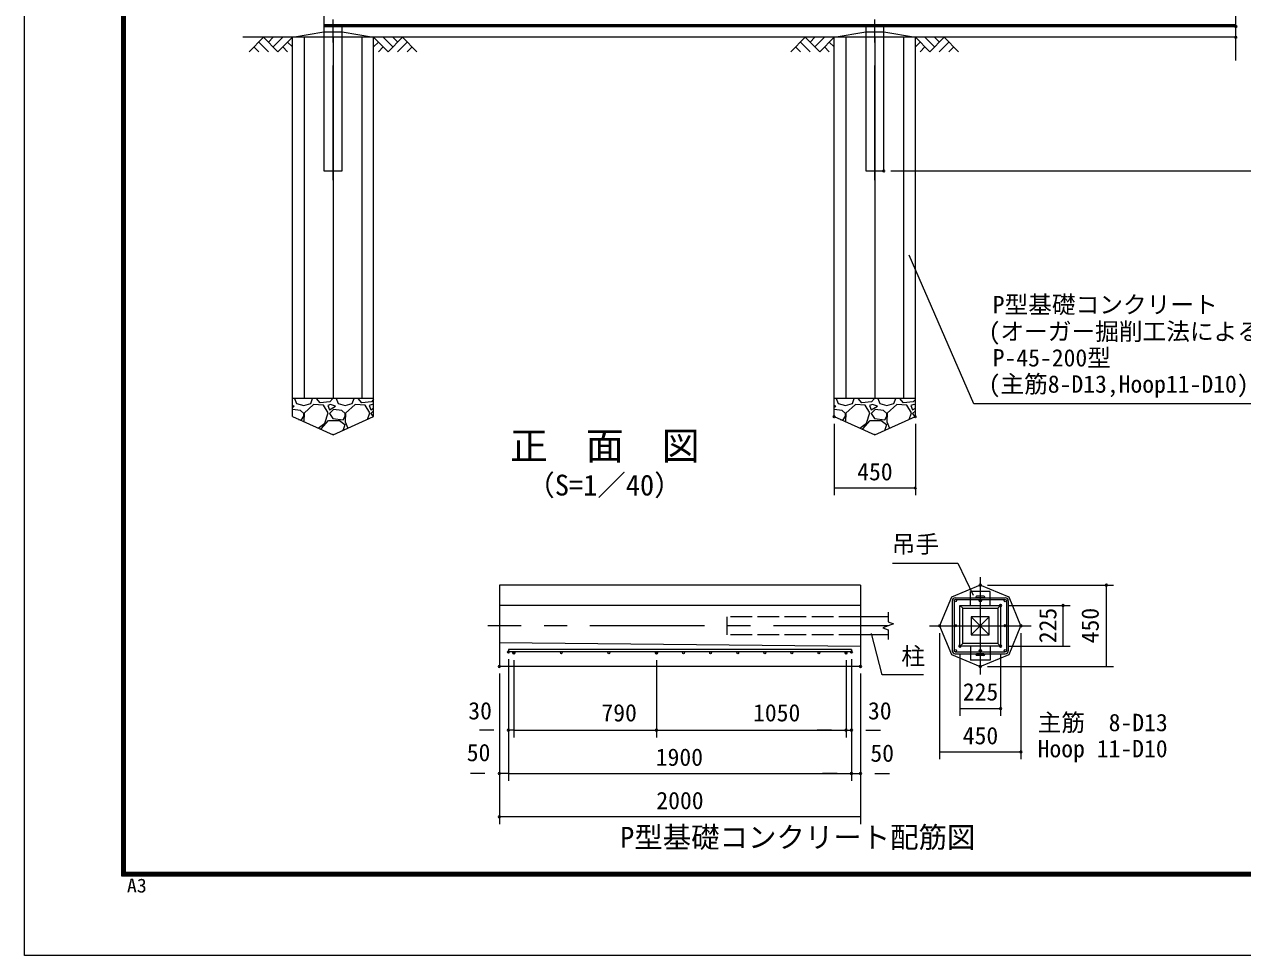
# Model space of a CAD drawing. Units: millimetres at full size. Extents: x -8400 to 8400, y -5940 to 5940.
# Drawn here: x -8400 to -1653, y -5940 to -785 of the extents above; entities that cross this region are included whole.
import ezdxf
from ezdxf.enums import TextEntityAlignment as Align

# ---------------------------------------------------------------- set-up
doc = ezdxf.new("R2010")
doc.units = ezdxf.units.MM
doc.header["$LTSCALE"] = 20
doc.header["$PDMODE"] = 32
doc.header["$PDSIZE"] = 10
doc.linetypes.add('DASHED', pattern=[7.5, 6, -1.5])
doc.linetypes.add('USER1', pattern=[50.8, 31.75, -6.35, 6.35, -6.35])
for name, color, linetype, lineweight in [('0-0_D-STR1', 1, 'Continuous', 18), ('0-1_D-BMK', 2, 'USER1', 13), ('0-2_D-BGD', 7, 'Continuous', 18), ('0-3_D-STR3', 3, 'Continuous', 13), ('0-4_D-STR-DIM', 7, 'Continuous', 13), ('0-5_0', 7, 'Continuous', 18), ('0-6_D-STR4', 7, 'Continuous', 18), ('0-8_D-STR-TXT', 7, 'Continuous', 13), ('0-9_D-DCR-HCH', 7, 'Continuous', 13), ('0-A_D-TTL-TXT', 7, 'Continuous', 13), ('0-C_D-TTL', 7, 'Continuous', 18)]:
    doc.layers.add(name, color=color, linetype=linetype, lineweight=lineweight)
doc.layers.add('0-7_Defpoints', color=253, linetype='Continuous')
doc.styles.add('ＭＳ ゴシック', font='')
doc.styles.get('ＭＳ ゴシック').set_extended_font_data('MS Gothic')

msp = doc.modelspace()

# ---------------------------------------------------------------- linework, layer by layer
at = {"layer": '0-0_D-STR1'}
for p, q in [((-6740.7, -792.39), (-1690.7, -792.39)), ((-6740.7, -796.39), (-1690.7, -796.39)), ((-3740.7, -796.39), (-3740.7, -1596.39)), ((-3616.6, -4064.09), (-3769.47, -4064.09)), ((-3056.02, -4064.09), (-3156.02, -4164.09)), ((-3156.02, -4064.09), (-3056.02, -4164.09)), ((-3616.6, -4164.09), (-3769.47, -4164.09))]:
    msp.add_line(p, q, dxfattribs=at)
at = {"layer": '0-0_D-STR1', "linetype": 'DASHED'}
for p, q in [((-4509.47, -4064.09), (-4509.47, -4164.09)), ((-3769.47, -4064.09), (-4509.47, -4064.09)), ((-3769.47, -4164.09), (-4509.47, -4164.09))]:
    msp.add_line(p, q, dxfattribs=at)
at = {"layer": '0-0_D-STR1'}
for points in [[(-6740.7, 4203.61), (-6740.7, -1596.39), (-6640.7, -1596.39), (-6640.7, -796.39)], [(-3740.7, -1596.39), (-3640.7, -1596.39), (-3640.7, -796.39)]]:
    msp.add_lwpolyline(points, dxfattribs=at)
msp.add_lwpolyline([(-3156.02, -4064.09), (-3156.02, -4164.09), (-3056.02, -4164.09), (-3056.02, -4064.09)], close=True, dxfattribs=at)
at = {"layer": '0-1_D-BMK'}
for p, q in [((-6690.7, -1647.39), (-6690.7, 4254.61)), ((-3690.7, -1647.39), (-3690.7, 4254.61)), ((-3106.02, -3844.95), (-3106.02, -4383.23)), ((-3616.6, -4114.09), (-5832.88, -4114.09)), ((-3387.42, -4114.09), (-2824.61, -4114.09))]:
    msp.add_line(p, q, dxfattribs=at)
at = {"layer": '0-2_D-BGD'}
for p, q in [((-1690.7, -856.39), (-7190.7, -856.39)), ((-6465.7, -2856.39), (-6915.7, -2856.39)), ((-3465.7, -2856.39), (-3915.7, -2856.39))]:
    msp.add_line(p, q, dxfattribs=at)
at = {"layer": '0-3_D-STR3'}
for p, q in [((-1690.7, -787.39), (-6740.7, -787.39)), ((-3261.02, -3975.59), (-3261.02, -4252.59)), ((-3251.02, -3975.59), (-3251.02, -4252.59)), ((-3244.52, -3959.09), (-2967.52, -3959.09)), ((-3244.52, -3969.09), (-2967.52, -3969.09)), ((-3051.02, -3924.59), (-3161.02, -3924.59)), ((-3161.02, -4001.59), (-3161.02, -3924.59)), ((-3085.52, -3950.09), (-3126.52, -3950.09)), ((-3085.52, -3959.09), (-3126.52, -3959.09)), ((-3051.02, -4001.59), (-3051.02, -3924.59)), ((-2961.02, -3975.59), (-2961.02, -4252.59)), ((-2951.02, -3975.59), (-2951.02, -4252.59)), ((-3819.47, -4246.09), (-5719.47, -4246.09)), ((-5719.47, -4246.09), (-5719.47, -4259.09)), ((-3819.47, -4246.09), (-3819.47, -4259.09)), ((-3161.02, -4226.59), (-3161.02, -4303.59)), ((-3051.02, -4226.59), (-3051.02, -4303.59)), ((-3819.47, -4259.09), (-5719.47, -4259.09)), ((-3244.52, -4259.09), (-2967.52, -4259.09)), ((-3244.52, -4269.09), (-2967.52, -4269.09)), ((-3051.02, -4303.59), (-3161.02, -4303.59)), ((-3085.52, -4269.09), (-3126.52, -4269.09)), ((-3085.52, -4278.09), (-3126.52, -4278.09))]:
    msp.add_line(p, q, dxfattribs=at)
for centre, radius in [((-3244.52, -3975.59), 6.5), ((-3106.02, -3975.59), 6.5), ((-2967.52, -3975.59), 6.5), ((-3244.52, -4114.09), 6.5), ((-2967.52, -4114.09), 6.5), ((-3244.52, -4252.59), 6.5), ((-3106.02, -4252.59), 6.5), ((-2967.52, -4252.59), 6.5), ((-5689.57, -4264.09), 5), ((-5426.07, -4264.09), 5), ((-5162.77, -4264.09), 5), ((-4899.47, -4264.09), 5), ((-4749.47, -4264.09), 5), ((-4599.47, -4264.09), 5), ((-4449.47, -4264.09), 5), ((-4299.47, -4264.09), 5), ((-4149.47, -4264.09), 5), ((-3999.47, -4264.09), 5), ((-3849.47, -4264.09), 5)]:
    msp.add_circle(centre, radius, dxfattribs=at)
for centre, radius, start, end in [((-3244.52, -3975.59), 16.5, 90, 180), ((-3126.52, -3954.59), 4.5, 90, 270), ((-3085.52, -3954.59), 4.5, 270, 90), ((-2967.52, -3975.59), 16.5, 0, 90), ((-3244.52, -4252.59), 16.5, 180, 270), ((-3126.52, -4273.59), 4.5, 90, 270), ((-3085.52, -4273.59), 4.5, 270, 90), ((-2967.52, -4252.59), 16.5, 270, 0)]:
    msp.add_arc(centre, radius, start, end, dxfattribs=at)
at = {"layer": '0-4_D-STR-DIM'}
for p, q in [((-1690.7, -983.98), (-1690.7, 177.96)), ((-3600.7, -1596.39), (-670.7, -1596.39)), ((-3600.7, -1596.39), (-430.7, -1596.39)), ((-3915.7, -2996.39), (-3915.7, -3391.26)), ((-3465.7, -2996.39), (-3465.7, -3391.26)), ((-3915.7, -3351.26), (-3465.7, -3351.26)), ((-3066.02, -3889.09), (-2367.7, -3889.09)), ((-2407.7, -4339.09), (-2407.7, -3889.09)), ((-3616.6, -4039.09), (-3616.6, -4092.28)), ((-2953.52, -4001.59), (-2607.7, -4001.59)), ((-2647.7, -4226.59), (-2647.7, -4001.59)), ((-3586.65, -4103.19), (-3646.55, -4124.99)), ((-3616.6, -4092.28), (-3586.65, -4103.19)), ((-3646.55, -4124.99), (-3616.6, -4135.89)), ((-3616.6, -4135.89), (-3616.6, -4189.09)), ((-3331.02, -4154.09), (-3331.02, -4852.41)), ((-2881.02, -4154.09), (-2881.02, -4852.41)), ((-2953.52, -4226.59), (-2607.7, -4226.59)), ((-5719.47, -4299.09), (-5719.47, -4731.64)), ((-5719.47, -4299.09), (-5719.47, -4971.64)), ((-5719.47, -4299.09), (-5719.47, -4971.64)), ((-5689.47, -4304.09), (-5689.47, -4731.64)), ((-5689.47, -4304.09), (-5689.47, -4731.64)), ((-4899.47, -4304.09), (-4899.47, -4731.64)), ((-4899.47, -4304.09), (-4899.47, -4731.64)), ((-3849.47, -4304.09), (-3849.47, -4731.64)), ((-3849.47, -4304.09), (-3849.47, -4731.64)), ((-3819.47, -4299.09), (-3819.47, -4971.64)), ((-3819.47, -4299.09), (-3819.47, -4971.64)), ((-3819.47, -4299.09), (-3819.47, -4731.64)), ((-3218.52, -4266.59), (-3218.52, -4612.41)), ((-2993.52, -4266.59), (-2993.52, -4612.41)), ((-5769.47, -4379.09), (-5769.47, -4971.64)), ((-5769.47, -4379.09), (-5769.47, -5211.64)), ((-3769.47, -4379.09), (-3769.47, -4971.64)), ((-3769.47, -4379.09), (-3769.47, -5211.64)), ((-3066.02, -4339.09), (-2367.7, -4339.09)), ((-3218.52, -4572.41), (-2993.52, -4572.41)), ((-5799.47, -4691.64), (-5879.47, -4691.64)), ((-5689.47, -4691.64), (-5719.47, -4691.64)), ((-5689.47, -4691.64), (-4899.47, -4691.64)), ((-5609.47, -4691.64), (-5529.47, -4691.64)), ((-4899.47, -4691.64), (-3849.47, -4691.64)), ((-3929.47, -4691.64), (-4009.47, -4691.64)), ((-3849.47, -4691.64), (-3819.47, -4691.64)), ((-3739.47, -4691.64), (-3659.47, -4691.64)), ((-3331.02, -4812.41), (-2881.02, -4812.41)), ((-5849.47, -4931.64), (-5929.47, -4931.64)), ((-5719.47, -4931.64), (-5769.47, -4931.64)), ((-5719.47, -4931.64), (-3819.47, -4931.64)), ((-5639.47, -4931.64), (-5559.47, -4931.64)), ((-3899.47, -4931.64), (-3979.47, -4931.64)), ((-3819.47, -4931.64), (-3769.47, -4931.64)), ((-3689.47, -4931.64), (-3609.47, -4931.64)), ((-3769.47, -5171.64), (-5769.47, -5171.64))]:
    msp.add_line(p, q, dxfattribs=at)
at = {"layer": '0-5_0'}
for p, q in [((-3769.47, -4001.59), (-5769.47, -4001.59)), ((-5769.47, -4206.59), (-3769.47, -4226.59))]:
    msp.add_line(p, q, dxfattribs=at)
at = {"layer": '0-6_D-STR4'}
for p, q in [((-6915.7, -2956.39), (-6915.7, -856.39)), ((-6849.8, -856.39), (-6849.8, -2856.39)), ((-6690.7, -856.39), (-6690.7, -2856.39)), ((-6531.6, -856.39), (-6531.6, -2856.39)), ((-6465.7, -2956.39), (-6465.7, -856.39)), ((-3915.7, -2956.39), (-3915.7, -856.39)), ((-3849.8, -856.39), (-3849.8, -2856.39)), ((-3690.7, -856.39), (-3690.7, -2856.39)), ((-3531.6, -856.39), (-3531.6, -2856.39)), ((-3465.7, -2956.39), (-3465.7, -856.39)), ((-3769.47, -3889.09), (-5769.47, -3889.09)), ((-5769.47, -3889.09), (-5769.47, -4339.09)), ((-3769.47, -3889.09), (-3769.47, -4339.09)), ((-3218.52, -4001.59), (-3203.52, -4016.59)), ((-2993.52, -4001.59), (-3008.52, -4016.59)), ((-3203.52, -4211.59), (-3218.52, -4226.59)), ((-3008.52, -4211.59), (-2993.52, -4226.59)), ((-3769.47, -4339.09), (-5769.47, -4339.09))]:
    msp.add_line(p, q, dxfattribs=at)
for points in [[(-6915.7, -856.39), (-6740.7, -826.39), (-6640.7, -826.39), (-6465.7, -856.39)], [(-3915.7, -856.39), (-3740.7, -826.39), (-3640.7, -826.39), (-3465.7, -856.39)], [(-6915.7, -2956.39), (-6690.7, -3056.39), (-6465.7, -2956.39)], [(-3915.7, -2956.39), (-3690.7, -3056.39), (-3465.7, -2956.39)]]:
    msp.add_lwpolyline(points, dxfattribs=at)
for points in [[(-3106.02, -3889.09), (-3265.11, -3954.99), (-3331.02, -4114.09), (-3265.11, -4273.19), (-3106.02, -4339.09), (-2946.92, -4273.19), (-2881.02, -4114.09), (-2946.92, -3954.99)], [(-3218.52, -4226.59), (-3218.52, -4001.59), (-2993.52, -4001.59), (-2993.52, -4226.59)], [(-3203.52, -4211.59), (-3203.52, -4016.59), (-3008.52, -4016.59), (-3008.52, -4211.59)]]:
    msp.add_lwpolyline(points, close=True, dxfattribs=at)
at = {"layer": '0-7_Defpoints'}
for p in [(-1690.7, -796.39), (-1690.7, -856.39), (-3640.7, -1596.39), (-3915.7, -2956.39), (-3465.7, -2956.39), (-3465.7, -3351.26), (-3106.02, -3889.09), (-2407.7, -3889.09), (-2993.52, -4001.59), (-2647.7, -4001.59), (-3331.02, -4114.09), (-2881.02, -4114.09), (-3218.52, -4226.59), (-2993.52, -4226.59), (-2993.52, -4226.59), (-5719.47, -4259.09), (-5689.47, -4264.09), (-4899.47, -4264.09), (-3849.47, -4264.09), (-3819.47, -4259.09), (-5769.47, -4339.09), (-3769.47, -4339.09), (-3106.02, -4339.09), (-2993.52, -4572.41), (-5719.47, -4691.64), (-4899.47, -4691.64), (-3849.47, -4691.64), (-3819.47, -4691.64), (-2881.02, -4812.41), (-5769.47, -4931.64), (-3819.47, -4931.64), (-3769.47, -4931.64), (-5769.47, -5171.64)]:
    msp.add_point(p, dxfattribs=at)
at = {"layer": '0-8_D-STR-TXT'}
for points in [[(-1531.16, -2885.72), (-3142.14, -2885.72), (-3500.41, -2062.36)], [(-3592.14, -3767.77), (-3230.4, -3767.77), (-3146.14, -3944.75)], [(-3420.47, -4386.08), (-3649.22, -4386.08), (-3708.44, -4157.3)]]:
    msp.add_lwpolyline(points, dxfattribs=at)
at = {"layer": '0-9_D-DCR-HCH'}
for p, q in [((-7075.33, -856.39), (-7155.15, -936.21)), ((-7075.33, -856.39), (-6995.52, -936.21)), ((-7048.73, -883), (-7022.12, -856.39)), ((-7022.12, -909.6), (-6968.91, -856.39)), ((-6995.52, -936.21), (-6915.7, -856.39)), ((-6385.88, -936.21), (-6465.7, -856.39)), ((-6359.27, -909.6), (-6412.49, -856.39)), ((-6306.06, -856.39), (-6385.88, -936.21)), ((-6332.53, -883.14), (-6359.27, -856.39)), ((-6306.06, -856.39), (-6226.24, -936.21)), ((-4075.33, -856.39), (-4155.15, -936.21)), ((-4075.33, -856.39), (-3995.52, -936.21)), ((-4048.73, -883), (-4022.12, -856.39)), ((-4022.12, -909.6), (-3968.91, -856.39)), ((-3995.52, -936.21), (-3915.7, -856.39)), ((-3385.88, -936.21), (-3465.7, -856.39)), ((-3359.27, -909.6), (-3412.49, -856.39)), ((-3306.06, -856.39), (-3385.88, -936.21)), ((-3332.53, -883.14), (-3359.27, -856.39)), ((-3306.06, -856.39), (-3226.24, -936.21)), ((-7128.55, -909.6), (-7101.82, -936.21)), ((-7101.94, -883), (-7048.48, -936.21)), ((-6968.91, -909.6), (-6942.18, -936.21)), ((-6942.3, -883), (-6915.7, -909.48)), ((-6439.09, -883), (-6465.7, -909.48)), ((-6412.49, -909.6), (-6439.21, -936.21)), ((-6279.46, -883), (-6332.91, -936.21)), ((-6252.85, -909.6), (-6279.58, -936.21)), ((-4128.55, -909.6), (-4101.82, -936.21)), ((-4101.94, -883), (-4048.48, -936.21)), ((-3968.91, -909.6), (-3942.18, -936.21)), ((-3942.3, -883), (-3915.7, -909.48)), ((-3439.09, -883), (-3465.7, -909.48)), ((-3412.49, -909.6), (-3439.21, -936.21)), ((-3279.46, -883), (-3332.91, -936.21)), ((-3252.85, -909.6), (-3279.58, -936.21)), ((-6906.09, -2897.75), (-6915.7, -2894.54)), ((-6915.7, -2903.51), (-6906.09, -2897.75)), ((-6904.1, -2856.39), (-6892.29, -2883.95)), ((-6892.29, -2883.95), (-6853.19, -2895.45)), ((-6853.19, -2895.45), (-6814.09, -2883.95)), ((-6797.99, -2888.55), (-6850.89, -2936.85)), ((-6814.09, -2883.95), (-6804.25, -2856.39)), ((-6742.79, -2893.15), (-6797.99, -2888.55)), ((-6761.19, -2879.35), (-6782.23, -2856.39)), ((-6708.29, -2874.75), (-6761.19, -2879.35)), ((-6717.49, -2934.55), (-6742.79, -2893.15)), ((-6703.69, -2888.55), (-6719.79, -2895.45)), ((-6719.79, -2895.45), (-6710.59, -2918.45)), ((-6710.59, -2918.45), (-6676.09, -2897.75)), ((-6691.77, -2856.39), (-6708.29, -2874.75)), ((-6676.09, -2897.75), (-6703.69, -2888.55)), ((-6674.1, -2856.39), (-6662.29, -2883.95)), ((-6662.29, -2883.95), (-6623.19, -2895.45)), ((-6623.19, -2895.45), (-6584.09, -2883.95)), ((-6567.99, -2888.55), (-6620.89, -2936.85)), ((-6584.09, -2883.95), (-6574.25, -2856.39)), ((-6512.79, -2893.15), (-6567.99, -2888.55)), ((-6531.19, -2879.35), (-6552.23, -2856.39)), ((-6478.29, -2874.75), (-6531.19, -2879.35)), ((-6487.49, -2934.55), (-6512.79, -2893.15)), ((-6473.69, -2888.55), (-6489.79, -2895.45)), ((-6489.79, -2895.45), (-6480.59, -2918.45)), ((-6465.7, -2860.76), (-6478.29, -2874.75)), ((-6465.7, -2891.21), (-6473.69, -2888.55)), ((-3906.09, -2897.75), (-3915.7, -2894.54)), ((-3915.7, -2903.51), (-3906.09, -2897.75)), ((-3904.1, -2856.39), (-3892.29, -2883.95)), ((-3892.29, -2883.95), (-3853.19, -2895.45)), ((-3853.19, -2895.45), (-3814.09, -2883.95)), ((-3797.99, -2888.55), (-3850.89, -2936.85)), ((-3814.09, -2883.95), (-3804.25, -2856.39)), ((-3742.79, -2893.15), (-3797.99, -2888.55)), ((-3761.19, -2879.35), (-3782.23, -2856.39)), ((-3708.29, -2874.75), (-3761.19, -2879.35)), ((-3717.49, -2934.55), (-3742.79, -2893.15)), ((-3703.69, -2888.55), (-3719.79, -2895.45)), ((-3719.79, -2895.45), (-3710.59, -2918.45)), ((-3710.59, -2918.45), (-3676.09, -2897.75)), ((-3691.77, -2856.39), (-3708.29, -2874.75)), ((-3676.09, -2897.75), (-3703.69, -2888.55)), ((-3674.1, -2856.39), (-3662.29, -2883.95)), ((-3662.29, -2883.95), (-3623.19, -2895.45)), ((-3623.19, -2895.45), (-3584.09, -2883.95)), ((-3567.99, -2888.55), (-3620.89, -2936.85)), ((-3584.09, -2883.95), (-3574.25, -2856.39)), ((-3512.79, -2893.15), (-3567.99, -2888.55)), ((-3531.19, -2879.35), (-3552.23, -2856.39)), ((-3478.29, -2874.75), (-3531.19, -2879.35)), ((-3487.49, -2934.55), (-3512.79, -2893.15)), ((-3473.69, -2888.55), (-3489.79, -2895.45)), ((-3489.79, -2895.45), (-3480.59, -2918.45)), ((-3465.7, -2860.76), (-3478.29, -2874.75)), ((-3465.7, -2891.21), (-3473.69, -2888.55)), ((-6871.59, -2923.05), (-6915.7, -2916.43)), ((-6853.19, -2939.15), (-6871.59, -2923.05)), ((-6864.69, -2973.65), (-6853.19, -2952.95)), ((-6853.19, -2952.95), (-6853.19, -2939.15)), ((-6850.89, -2936.85), (-6853.14, -2984.19)), ((-6735.89, -2992.05), (-6717.49, -2934.55)), ((-6687.59, -2916.15), (-6710.59, -2939.15)), ((-6710.59, -2939.15), (-6692.19, -2966.75)), ((-6692.19, -2966.75), (-6634.69, -2973.65)), ((-6641.59, -2923.05), (-6687.59, -2916.15)), ((-6623.19, -2939.15), (-6641.59, -2923.05)), ((-6634.69, -2973.65), (-6623.19, -2952.95)), ((-6620.89, -2936.85), (-6623.19, -2985.15)), ((-6623.19, -2952.95), (-6623.19, -2939.15)), ((-6499.25, -2971.3), (-6487.49, -2934.55)), ((-6480.59, -2918.45), (-6465.7, -2909.51)), ((-6465.7, -2924.26), (-6480.59, -2939.15)), ((-6480.59, -2939.15), (-6468.32, -2957.55)), ((-3871.59, -2923.05), (-3915.7, -2916.43)), ((-3853.19, -2939.15), (-3871.59, -2923.05)), ((-3864.69, -2973.65), (-3853.19, -2952.95)), ((-3853.19, -2952.95), (-3853.19, -2939.15)), ((-3850.89, -2936.85), (-3853.14, -2984.19)), ((-3735.89, -2992.05), (-3717.49, -2934.55)), ((-3687.59, -2916.15), (-3710.59, -2939.15)), ((-3710.59, -2939.15), (-3692.19, -2966.75)), ((-3692.19, -2966.75), (-3634.69, -2973.65)), ((-3641.59, -2923.05), (-3687.59, -2916.15)), ((-3623.19, -2939.15), (-3641.59, -2923.05)), ((-3634.69, -2973.65), (-3623.19, -2952.95)), ((-3620.89, -2936.85), (-3623.19, -2985.15)), ((-3623.19, -2952.95), (-3623.19, -2939.15)), ((-3499.25, -2971.3), (-3487.49, -2934.55)), ((-3480.59, -2918.45), (-3465.7, -2909.51)), ((-3465.7, -2924.26), (-3480.59, -2939.15)), ((-3480.59, -2939.15), (-3468.32, -2957.55)), ((-6881.38, -2971.64), (-6864.69, -2973.65)), ((-6772.25, -3020.14), (-6735.89, -2992.05)), ((-6756.59, -3024.25), (-6715.19, -2978.25)), ((-6754.33, -3028.11), (-6756.59, -3024.25)), ((-6715.19, -2978.25), (-6655.39, -2978.25)), ((-6655.39, -2978.25), (-6625.49, -2998.95)), ((-6634.69, -3031.15), (-6639.11, -3033.46)), ((-6625.49, -2998.95), (-6634.69, -3031.15)), ((-6623.19, -2985.15), (-6608.56, -3019.88)), ((-3881.38, -2971.64), (-3864.69, -2973.65)), ((-3772.25, -3020.14), (-3735.89, -2992.05)), ((-3756.59, -3024.25), (-3715.19, -2978.25)), ((-3754.33, -3028.11), (-3756.59, -3024.25)), ((-3715.19, -2978.25), (-3655.39, -2978.25)), ((-3655.39, -2978.25), (-3625.49, -2998.95)), ((-3634.69, -3031.15), (-3639.11, -3033.46)), ((-3625.49, -2998.95), (-3634.69, -3031.15)), ((-3623.19, -2985.15), (-3608.56, -3019.88)), ((-6689.63, -3055.91), (-6692.24, -3055.71)), ((-3689.63, -3055.91), (-3692.24, -3055.71))]:
    msp.add_line(p, q, dxfattribs=at)
at = {"layer": '0-C_D-TTL', "color": 2}
msp.add_lwpolyline([(-8400, 5940), (8400, 5940), (8400, -5940), (-8400, -5940)], close=True, dxfattribs=at)
at = {"layer": '0-C_D-TTL'}
for points in [[(-7860, 5500), (7860, 5500), (7860, -5500), (-7860, -5500)], [(-7855, 5495), (7855, 5495), (7855, -5495), (-7855, -5495)], [(-7850, 5490), (7850, 5490), (7850, -5490), (-7850, -5490)], [(-7845, 5485), (7845, 5485), (7845, -5485), (-7845, -5485)], [(-7840, 5480), (7840, 5480), (7840, -5480), (-7840, -5480)]]:
    msp.add_lwpolyline(points, close=True, dxfattribs=at)

# ---------------------------------------------------------------- texts
at = {"layer": '0-4_D-STR-DIM', "style": 'ＭＳ ゴシック'}
for s, p in [('450', (-3787.7, -3337.76)), ('225', (-3202.75, -4556.54)), ('30', (-5941.48, -4661.2)), ('790', (-5204.19, -4672.29)), ('1050', (-4364.42, -4672.29)), ('30', (-3727.98, -4661.2)), ('450', (-3203.02, -4798.91)), ('50', (-5950.02, -4892.64)), ('50', (-3714.69, -4895.73)), ('1900', (-4903.31, -4918.14)), ('2000', (-4900.01, -5158.14))]:
    msp.add_text(s, height=96.19, dxfattribs=at).set_placement(p, align=Align.BOTTOM_LEFT)
for s, p in [('225', (-2655.27, -4210.82)), ('450', (-2421.19, -4211.09))]:
    msp.add_text(s, height=96.19, rotation=90, dxfattribs=at).set_placement(p, align=Align.BOTTOM_LEFT)
at = {"layer": '0-8_D-STR-TXT', "style": 'ＭＳ ゴシック'}
for s, p in [('P型基礎コンクリート', (-3037.25, -2413.01)), ('(オーガー掘削工法による)', (-3060.09, -2561.46)), ('P-45-200型', (-3037.25, -2707.51)), ('(主筋8-D13,Hoop11-D10)', (-3060.09, -2852.68)), ('吊手', (-3596.71, -3739.05)), ('柱', (-3543.32, -4358.87)), ('主筋  8-D13', (-2788.38, -4726.33)), ('Hoop 11-D10', (-2788.38, -4871))]:
    msp.add_text(s, height=96.19, dxfattribs=at).set_placement(p, align=Align.BOTTOM_LEFT)
at = {"layer": '0-A_D-TTL-TXT', "style": 'ＭＳ ゴシック'}
for s, height, p in [('正\u3000面\u3000図', 154, (-5710.5, -3241.16)), ('（S=1／40）', 115.4, (-5619.54, -3427.55)), ('P型基礎コンクリート配筋図', 115.4, (-5100.45, -5377.09))]:
    msp.add_text(s, height=height, dxfattribs=at).set_placement(p, align=Align.BOTTOM_LEFT)
at = {"layer": '0-C_D-TTL', "style": 'ＭＳ ゴシック', "width": 1.05}
msp.add_text('A3', height=76.98, dxfattribs=at).set_placement((-7832.18, -5613.62), align=Align.BOTTOM_LEFT)

doc.saveas('drawing.dxf')
